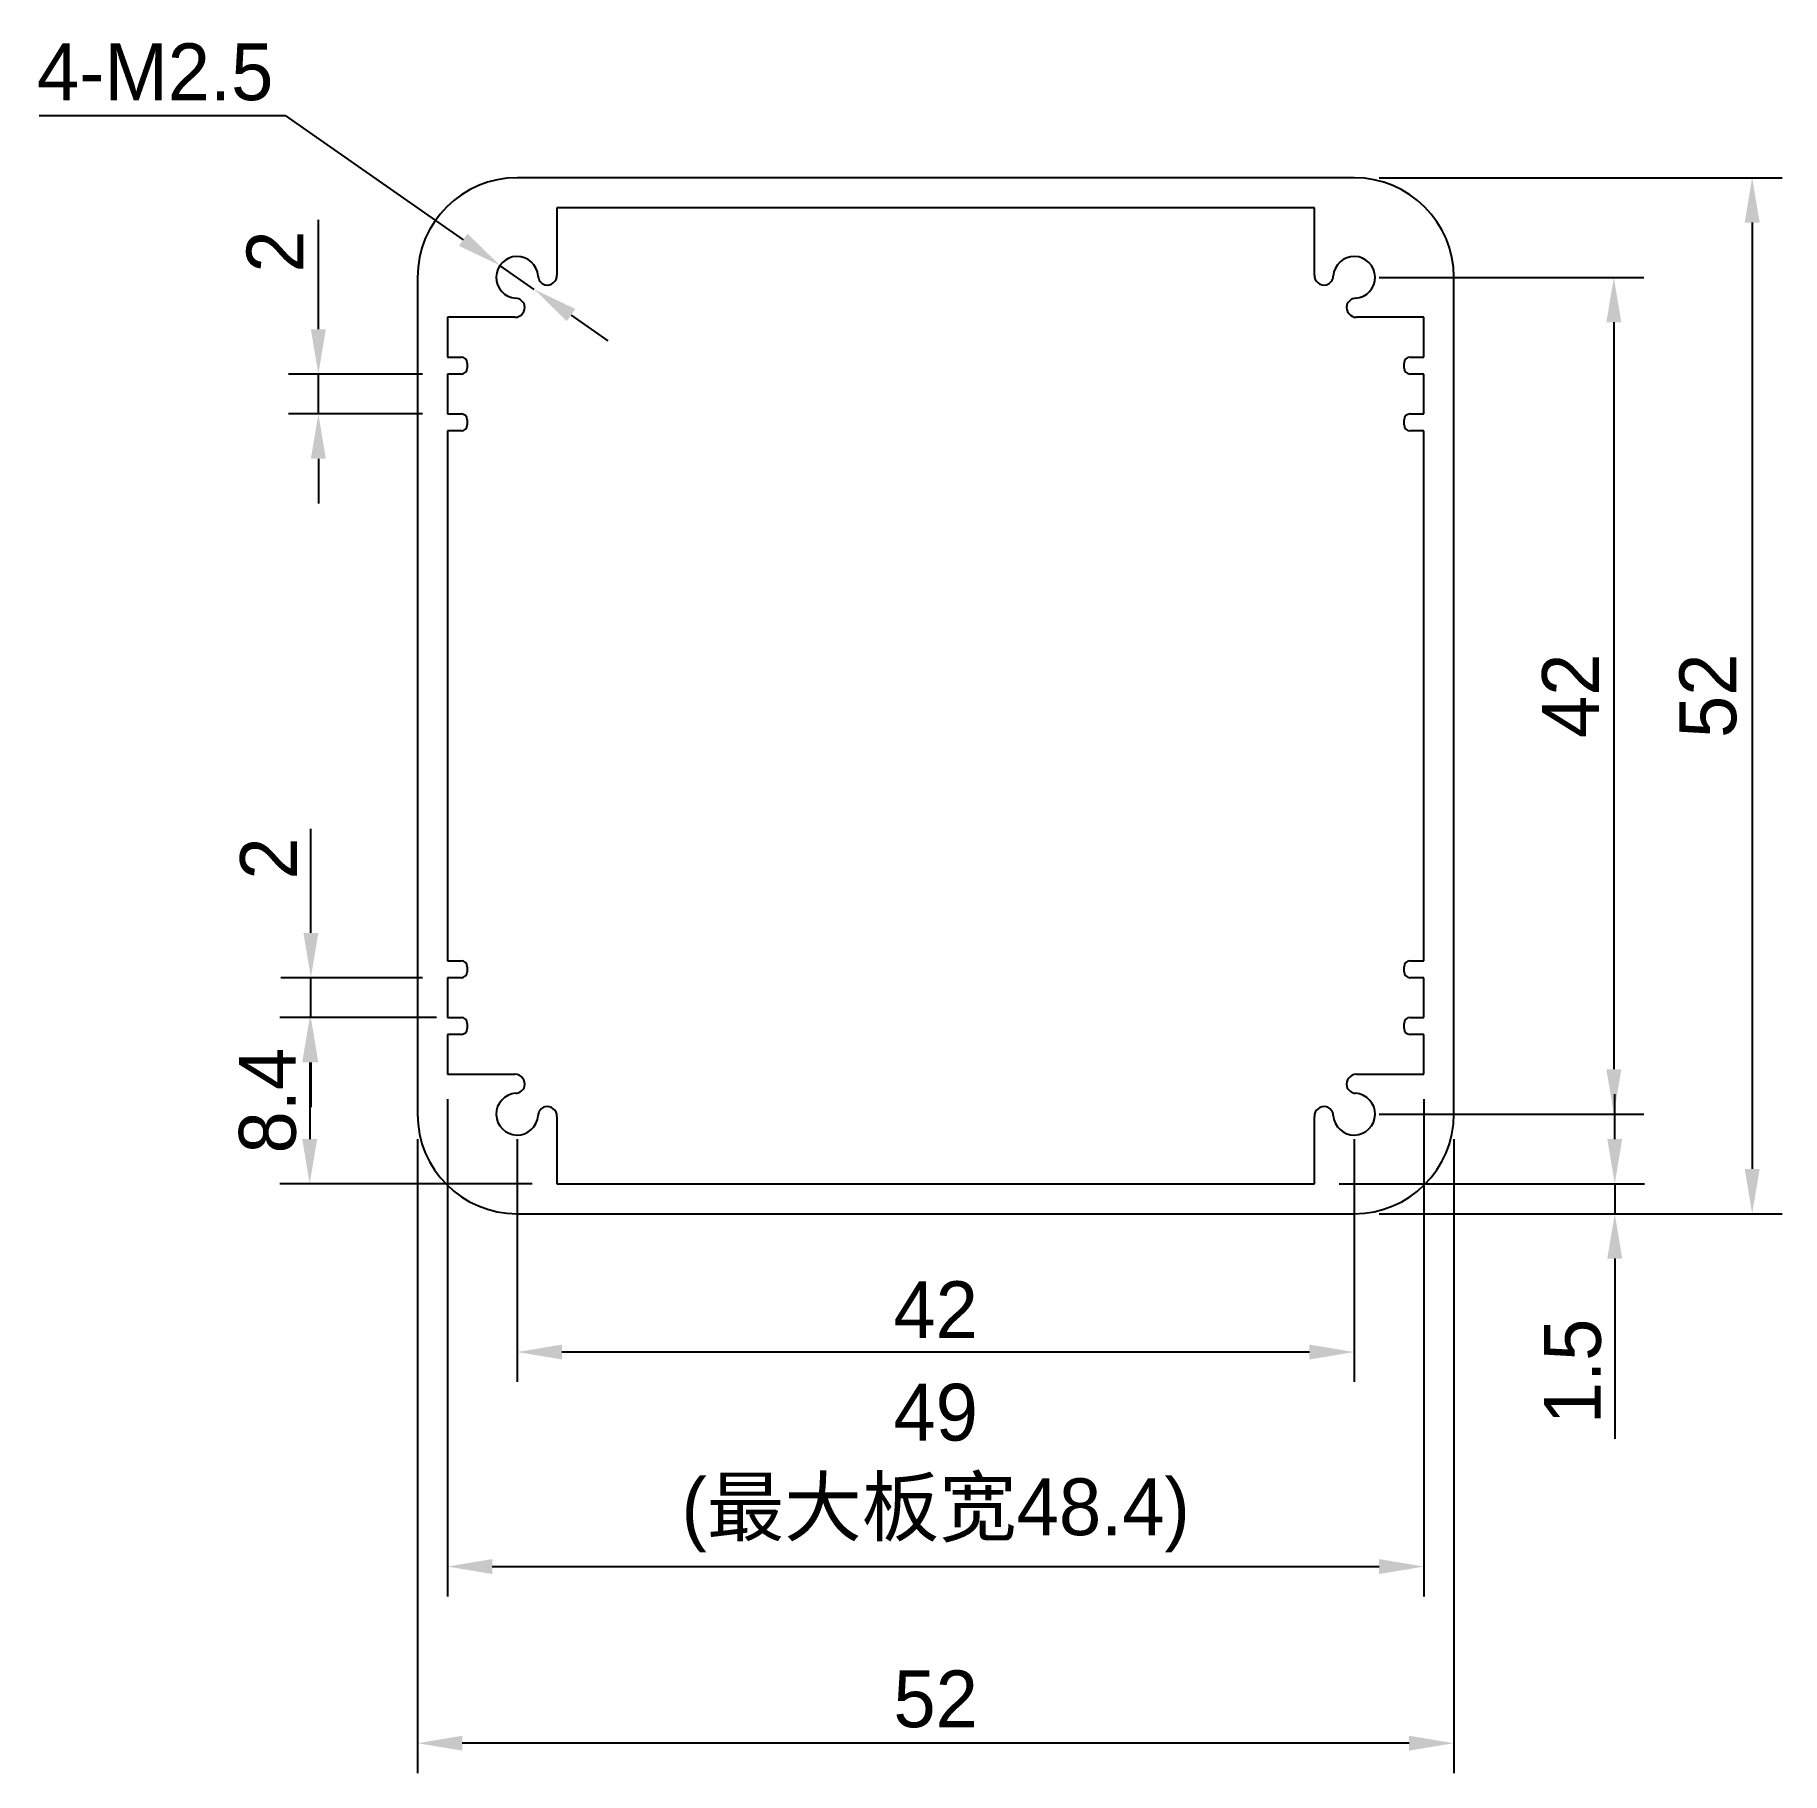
# Model space of a CAD drawing. Header units: millimetres. Extents: x 18710.8 to 18798.5, y -3027.5 to -2940.2.
import ezdxf

# ---------------------------------------------------------------- set-up
doc = ezdxf.new("R2010")
doc.units = ezdxf.units.MM
doc.header["$LTSCALE"] = 0.5
doc.header["$PDMODE"] = 35
for name, color, linetype, lineweight in [('3标注', 30, 'Continuous', 9), ('标注线', 7, 'Continuous', 13), ('粗实线', 7, 'Continuous', 25)]:
    doc.layers.add(name, color=color, linetype=linetype, lineweight=lineweight)
doc.styles.get("Standard").update_dxf_attribs({"font": ''})
doc.styles.get('Standard').set_extended_font_data('思源黑体 Normal')
doc.dimstyles.new('1比1 文字2.85', dxfattribs={"dimtxt": 2.85, "dimasz": 2.25, "dimexe": 1.5, "dimexo": 1.25, "dimgap": 0.7, "dimtad": 1, "dimdec": 1, "dimdsep": 46, "dimtxsty": 'Standard', "dimcen": 1.8, "dimadec": 0, "dimazin": 0, "dimtfac": 1, "dimtdec": 1, "dimtmove": 0, "dimatfit": 3, "dimfxl": 1, "dimarcsym": 0})
doc.dimstyles.new('1比1 文字2.85直径', dxfattribs={"dimtxt": 2.85, "dimasz": 2.25, "dimexe": 1.5, "dimexo": 1.25, "dimgap": 0.7, "dimtad": 1, "dimtih": 1, "dimtoh": 1, "dimdec": 1, "dimdsep": 46, "dimtxsty": 'Standard', "dimcen": 1.8, "dimadec": 0, "dimazin": 0, "dimtfac": 1, "dimtdec": 1, "dimtmove": 0, "dimatfit": 3, "dimfxl": 1, "dimarcsym": 0})

# ---------------------------------------------------------------- blocks, each defined once
blk = doc.blocks.new('*D81')
at = {"layer": 'Defpoints', "color": 0, "ltscale": 0.1}
for p in [(18776.986, -2947.387), (18776.986, -2999.387), (18796.954, -2999.387)]:
    blk.add_point(p, dxfattribs=at)
at = {"layer": '标注线', "color": 0, "lineweight": -2, "ltscale": 0.1}
for p, q in [((18778.236, -2947.387), (18798.454, -2947.387)), ((18796.954, -2949.637), (18796.954, -2997.137)), ((18778.236, -2999.387), (18798.454, -2999.387))]:
    blk.add_line(p, q, dxfattribs=at)
at = {"layer": '标注线', "color": 0, "ltscale": 0.1}
for points in [[(18796.579, -2949.637), (18797.329, -2949.637), (18796.954, -2947.387)], [(18796.579, -2997.137), (18797.329, -2997.137), (18796.954, -2999.387)]]:
    blk.add_solid(points, dxfattribs=at)
at = {"layer": '标注线', "color": 0, "ltscale": 0.1, "insert": (18793.303, -2973.387), "char_height": 2.85, "attachment_point": 2, "rotation": 90}
blk.add_mtext('52', dxfattribs=at)
blk = doc.blocks.new('*D82')
at = {"layer": 'Defpoints', "color": 0, "ltscale": 0.1}
for p in [(18729.986, -2994.387), (18781.986, -2994.387), (18729.986, -3025.962)]:
    blk.add_point(p, dxfattribs=at)
at = {"layer": '标注线', "color": 0, "lineweight": -2, "ltscale": 0.1}
for p, q in [((18729.986, -2995.637), (18729.986, -3027.462)), ((18781.986, -2995.637), (18781.986, -3027.462)), ((18779.736, -3025.962), (18732.236, -3025.962))]:
    blk.add_line(p, q, dxfattribs=at)
at = {"layer": '标注线', "color": 0, "ltscale": 0.1}
for points in [[(18732.236, -3025.587), (18732.236, -3026.337), (18729.986, -3025.962)], [(18779.736, -3025.587), (18779.736, -3026.337), (18781.986, -3025.962)]]:
    blk.add_solid(points, dxfattribs=at)
at = {"layer": '标注线', "color": 0, "ltscale": 0.1, "insert": (18755.986, -3022.311), "char_height": 2.85, "attachment_point": 2}
blk.add_mtext('52', dxfattribs=at)
blk = doc.blocks.new('*D83')
at = {"layer": 'Defpoints', "color": 0, "ltscale": 0.1}
for p in [(18734.986, -2994.387), (18776.986, -2994.387), (18734.986, -3006.328)]:
    blk.add_point(p, dxfattribs=at)
at = {"layer": '标注线', "color": 0, "lineweight": -2, "ltscale": 0.1}
for p, q in [((18734.986, -2995.637), (18734.986, -3007.828)), ((18776.986, -2995.637), (18776.986, -3007.828)), ((18774.736, -3006.328), (18737.236, -3006.328))]:
    blk.add_line(p, q, dxfattribs=at)
at = {"layer": '标注线', "color": 0, "ltscale": 0.1}
for points in [[(18737.236, -3005.953), (18737.236, -3006.703), (18734.986, -3006.328)], [(18774.736, -3005.953), (18774.736, -3006.703), (18776.986, -3006.328)]]:
    blk.add_solid(points, dxfattribs=at)
at = {"layer": '标注线', "color": 0, "ltscale": 0.1, "insert": (18755.986, -3002.778), "char_height": 2.85, "attachment_point": 2}
blk.add_mtext('42', dxfattribs=at)
blk = doc.blocks.new('*D84')
at = {"layer": 'Defpoints', "color": 0, "ltscale": 0.1}
for p in [(18776.986, -2952.387), (18776.986, -2994.387), (18790.014, -2994.387)]:
    blk.add_point(p, dxfattribs=at)
at = {"layer": '标注线', "color": 0, "lineweight": -2, "ltscale": 0.1}
for p, q in [((18778.236, -2952.387), (18791.514, -2952.387)), ((18790.014, -2954.637), (18790.014, -2992.137)), ((18778.236, -2994.387), (18791.514, -2994.387))]:
    blk.add_line(p, q, dxfattribs=at)
at = {"layer": '标注线', "color": 0, "ltscale": 0.1}
for points in [[(18789.639, -2954.637), (18790.389, -2954.637), (18790.014, -2952.387)], [(18789.639, -2992.137), (18790.389, -2992.137), (18790.014, -2994.387)]]:
    blk.add_solid(points, dxfattribs=at)
at = {"layer": '标注线', "color": 0, "ltscale": 0.1, "insert": (18786.413, -2973.387), "char_height": 2.85, "attachment_point": 2, "rotation": 90}
blk.add_mtext('42', dxfattribs=at)
blk = doc.blocks.new('*D85')
at = {"layer": 'Defpoints', "color": 0, "ltscale": 0.1}
for p in [(18732.186, -2989.537), (18724.578, -2997.887), (18736.986, -2997.887)]:
    blk.add_point(p, dxfattribs=at)
at = {"layer": '标注线', "color": 0, "lineweight": -2, "ltscale": 0.1}
for p, q in [((18730.936, -2989.537), (18723.078, -2989.537)), ((18724.578, -2991.787), (18724.578, -2995.637)), ((18735.736, -2997.887), (18723.078, -2997.887))]:
    blk.add_line(p, q, dxfattribs=at)
at = {"layer": '标注线', "color": 0, "ltscale": 0.1}
for points in [[(18724.203, -2991.787), (18724.953, -2991.787), (18724.578, -2989.537)], [(18724.203, -2995.637), (18724.953, -2995.637), (18724.578, -2997.887)]]:
    blk.add_solid(points, dxfattribs=at)
at = {"layer": '标注线', "color": 0, "ltscale": 0.1, "insert": (18721.028, -2993.712), "char_height": 2.85, "attachment_point": 2, "rotation": 90}
blk.add_mtext('8.4', dxfattribs=at)
blk = doc.blocks.new('*D86')
at = {"layer": 'Defpoints', "color": 0, "ltscale": 0.1}
for p in [(18724.637, -2987.537), (18731.486, -2987.537), (18731.486, -2989.537)]:
    blk.add_point(p, dxfattribs=at)
at = {"layer": '标注线', "color": 0, "lineweight": -2, "ltscale": 0.1}
for p, q in [((18724.637, -2985.287), (18724.637, -2980.069)), ((18730.236, -2987.537), (18723.137, -2987.537)), ((18724.637, -2989.537), (18724.637, -2987.537)), ((18730.236, -2989.537), (18723.137, -2989.537)), ((18724.637, -2991.787), (18724.637, -2994.037))]:
    blk.add_line(p, q, dxfattribs=at)
at = {"layer": '标注线', "color": 0, "ltscale": 0.1}
for points in [[(18724.262, -2985.287), (18725.012, -2985.287), (18724.637, -2987.537)], [(18724.262, -2991.787), (18725.012, -2991.787), (18724.637, -2989.537)]]:
    blk.add_solid(points, dxfattribs=at)
at = {"layer": '标注线', "color": 0, "ltscale": 0.1, "insert": (18721.087, -2981.553), "char_height": 2.85, "attachment_point": 2, "rotation": 90}
blk.add_mtext('2', dxfattribs=at)
blk = doc.blocks.new('*D87')
at = {"layer": 'Defpoints', "color": 0, "ltscale": 0.1}
for p in [(18774.986, -2997.887), (18776.986, -2999.387), (18790.06, -2999.387)]:
    blk.add_point(p, dxfattribs=at)
at = {"layer": '标注线', "color": 0, "lineweight": -2, "ltscale": 0.1}
for p, q in [((18790.06, -2995.637), (18790.06, -2993.387)), ((18776.236, -2997.887), (18791.56, -2997.887)), ((18790.06, -2997.887), (18790.06, -2999.387)), ((18778.236, -2999.387), (18791.56, -2999.387)), ((18790.06, -3001.637), (18790.06, -3010.685))]:
    blk.add_line(p, q, dxfattribs=at)
at = {"layer": '标注线', "color": 0, "ltscale": 0.1}
for points in [[(18789.685, -2995.637), (18790.435, -2995.637), (18790.06, -2997.887)], [(18789.685, -3001.637), (18790.435, -3001.637), (18790.06, -2999.387)]]:
    blk.add_solid(points, dxfattribs=at)
at = {"layer": '标注线', "color": 0, "ltscale": 0.1, "insert": (18786.51, -3007.301), "char_height": 2.85, "attachment_point": 2, "rotation": 90}
blk.add_mtext('1.5', dxfattribs=at)
blk = doc.blocks.new('*D88')
at = {"layer": 'Defpoints', "color": 0, "ltscale": 0.1}
for p in [(18731.486, -2957.237), (18725.012, -2959.237), (18731.486, -2959.237)]:
    blk.add_point(p, dxfattribs=at)
at = {"layer": '标注线', "color": 0, "lineweight": -2, "ltscale": 0.1}
for p, q in [((18725.012, -2954.987), (18725.012, -2949.495)), ((18730.236, -2957.237), (18723.512, -2957.237)), ((18725.012, -2959.237), (18725.012, -2957.237)), ((18730.236, -2959.237), (18723.512, -2959.237)), ((18725.012, -2961.487), (18725.012, -2963.737))]:
    blk.add_line(p, q, dxfattribs=at)
at = {"layer": '标注线', "color": 0, "ltscale": 0.1}
for points in [[(18724.637, -2954.987), (18725.387, -2954.987), (18725.012, -2957.237)], [(18724.637, -2961.487), (18725.387, -2961.487), (18725.012, -2959.237)]]:
    blk.add_solid(points, dxfattribs=at)
at = {"layer": '标注线', "color": 0, "ltscale": 0.1, "insert": (18721.412, -2951.087), "char_height": 2.85, "attachment_point": 2, "rotation": 90}
blk.add_mtext('2', dxfattribs=at)
blk = doc.blocks.new('*D90')
at = {"layer": 'Defpoints', "color": 0, "ltscale": 0.1}
for p in [(18734.125, -2951.786), (18735.847, -2952.988)]:
    blk.add_point(p, dxfattribs=at)
at = {"layer": '标注线', "color": 0, "lineweight": -2, "ltscale": 0.1}
for p, q in [((18710.999, -2944.262), (18723.345, -2944.262)), ((18723.345, -2944.262), (18732.28, -2950.498)), ((18735.847, -2952.988), (18734.125, -2951.786)), ((18737.692, -2954.275), (18739.537, -2955.563))]:
    blk.add_line(p, q, dxfattribs=at)
at = {"layer": '标注线', "color": 0, "ltscale": 0.1}
for points in [[(18732.495, -2950.19), (18732.066, -2950.806), (18734.125, -2951.786)], [(18737.907, -2953.968), (18737.478, -2954.583), (18735.847, -2952.988)]]:
    blk.add_solid(points, dxfattribs=at)
at = {"layer": '标注线', "color": 0, "ltscale": 0.1, "insert": (18716.822, -2942.086), "char_height": 2.85, "attachment_point": 5}
blk.add_mtext('4-M2.5', dxfattribs=at)
blk = doc.blocks.new('*D91')
at = {"layer": '3标注', "color": 0, "lineweight": -2, "ltscale": 0.1}
for p, q in [((18731.486, -2993.637), (18731.486, -3018.595)), ((18780.486, -2993.637), (18780.486, -3018.595)), ((18733.736, -3017.095), (18778.236, -3017.095))]:
    blk.add_line(p, q, dxfattribs=at)
at = {"layer": '3标注', "color": 0, "ltscale": 0.1}
for points in [[(18733.736, -3016.72), (18733.736, -3017.47), (18731.486, -3017.095)], [(18778.236, -3016.72), (18778.236, -3017.47), (18780.486, -3017.095)]]:
    blk.add_solid(points, dxfattribs=at)
at = {"layer": 'Defpoints', "color": 0, "ltscale": 0.1}
for p in [(18731.486, -2992.387), (18780.486, -2992.387), (18780.486, -3017.095)]:
    blk.add_point(p, dxfattribs=at)
at = {"layer": '3标注', "color": 0, "ltscale": 0.1, "insert": (18755.986, -3012.151), "char_height": 2.85, "attachment_point": 5}
blk.add_mtext('49\\P(最大板宽48.4)', dxfattribs=at)

msp = doc.modelspace()

# ---------------------------------------------------------------- linework, layer by layer
at = {"layer": '粗实线'}
for p, q in [((18776.986, -2947.387), (18734.986, -2947.387)), ((18774.986, -2948.887), (18736.986, -2948.887)), ((18736.986, -2948.887), (18736.986, -2952.271)), ((18774.986, -2952.271), (18774.986, -2948.887)), ((18729.986, -2952.387), (18729.986, -2994.387)), ((18781.986, -2994.387), (18781.986, -2952.387)), ((18734.871, -2954.387), (18731.486, -2954.387)), ((18731.486, -2954.387), (18731.486, -2956.387)), ((18780.486, -2954.387), (18777.102, -2954.387)), ((18780.486, -2956.387), (18780.486, -2954.387)), ((18731.486, -2956.387), (18732.186, -2956.387)), ((18732.486, -2956.687), (18732.486, -2956.937)), ((18779.486, -2956.937), (18779.486, -2956.687)), ((18779.786, -2956.387), (18780.486, -2956.387)), ((18732.186, -2957.237), (18731.486, -2957.237)), ((18731.486, -2957.237), (18731.486, -2959.237)), ((18780.486, -2957.237), (18779.786, -2957.237)), ((18780.486, -2959.237), (18780.486, -2957.237)), ((18731.486, -2959.237), (18732.186, -2959.237)), ((18779.786, -2959.237), (18780.486, -2959.237)), ((18732.186, -2960.087), (18731.486, -2960.087)), ((18731.486, -2960.087), (18731.486, -2986.687)), ((18732.486, -2959.537), (18732.486, -2959.787)), ((18779.486, -2959.787), (18779.486, -2959.537)), ((18780.486, -2960.087), (18779.786, -2960.087)), ((18780.486, -2986.687), (18780.486, -2960.087)), ((18731.486, -2986.687), (18732.186, -2986.687)), ((18732.186, -2987.537), (18731.486, -2987.537)), ((18731.486, -2987.537), (18731.486, -2989.537)), ((18732.486, -2986.987), (18732.486, -2987.237)), ((18779.486, -2987.237), (18779.486, -2986.987)), ((18779.786, -2986.687), (18780.486, -2986.687)), ((18780.486, -2987.537), (18779.786, -2987.537)), ((18780.486, -2989.537), (18780.486, -2987.537)), ((18731.486, -2989.537), (18732.186, -2989.537)), ((18732.486, -2989.837), (18732.486, -2990.087)), ((18779.486, -2990.087), (18779.486, -2989.837)), ((18779.786, -2989.537), (18780.486, -2989.537)), ((18732.186, -2990.387), (18731.486, -2990.387)), ((18731.486, -2990.387), (18731.486, -2992.387)), ((18780.486, -2990.387), (18779.786, -2990.387)), ((18780.486, -2992.387), (18780.486, -2990.387)), ((18731.486, -2992.387), (18734.871, -2992.387)), ((18777.102, -2992.387), (18780.486, -2992.387)), ((18736.986, -2994.502), (18736.986, -2997.887)), ((18774.986, -2997.887), (18774.986, -2994.502)), ((18736.986, -2997.887), (18774.986, -2997.887)), ((18734.986, -2999.387), (18776.986, -2999.387))]:
    msp.add_line(p, q, dxfattribs=at)
for centre, radius, start, end in [((18734.986, -2952.387), 5, 90, 180), ((18776.986, -2952.387), 5, 0, 90), ((18734.986, -2952.387), 1.05, 3.81906, 266.18094), ((18776.986, -2952.387), 1.05, 273.81906, 176.18094), ((18736.533, -2952.283), 0.5, 183.81906, 252.23725), ((18736.486, -2952.271), 0.5, 257.76275, 0), ((18775.486, -2952.271), 0.5, 180, 282.23725), ((18775.44, -2952.283), 0.5, 287.76275, 356.18094), ((18734.871, -2953.887), 0.5, 270, 12.23725), ((18734.883, -2953.933), 0.5, 17.76275, 86.18094), ((18777.102, -2953.887), 0.5, 167.76275, 270), ((18777.089, -2953.933), 0.5, 93.81906, 162.23725), ((18732.186, -2956.687), 0.3, 0, 90), ((18779.786, -2956.687), 0.3, 90, 180), ((18732.186, -2956.937), 0.3, 270, 0), ((18779.786, -2956.937), 0.3, 180, 270), ((18732.186, -2959.537), 0.3, 0, 90), ((18779.786, -2959.537), 0.3, 90, 180), ((18732.186, -2959.787), 0.3, 270, 0), ((18779.786, -2959.787), 0.3, 180, 270), ((18732.186, -2986.987), 0.3, 0, 90), ((18732.186, -2987.237), 0.3, 270, 0), ((18779.786, -2986.987), 0.3, 90, 180), ((18779.786, -2987.237), 0.3, 180, 270), ((18732.186, -2989.837), 0.3, 0, 90), ((18732.186, -2990.087), 0.3, 270, 0), ((18779.786, -2989.837), 0.3, 90, 180), ((18779.786, -2990.087), 0.3, 180, 270), ((18734.871, -2992.887), 0.5, 347.76275, 90), ((18777.102, -2992.887), 0.5, 90, 192.23725), ((18734.986, -2994.387), 1.05, 93.81906, 356.18094), ((18734.883, -2992.84), 0.5, 273.81906, 342.23725), ((18776.986, -2994.387), 1.05, 183.81906, 86.18094), ((18777.089, -2992.84), 0.5, 197.76275, 266.18094), ((18734.986, -2994.387), 5, 180, 270), ((18736.533, -2994.49), 0.5, 107.76275, 176.18094), ((18736.486, -2994.502), 0.5, 0, 102.23725), ((18775.486, -2994.502), 0.5, 77.76275, 180), ((18775.44, -2994.49), 0.5, 3.81906, 72.23725), ((18776.986, -2994.387), 5, 270, 0)]:
    msp.add_arc(centre, radius, start, end, dxfattribs=at)

# ---------------------------------------------------------------- dimensions: what is measured, and where the dimension line sits
at = {"layer": '3标注', "ltscale": 0.1}
dim = msp.add_linear_dim(base=(18780.486, -3017.095), p1=(18731.486, -2992.387), p2=(18780.486, -2992.387), text='<>\\P(最大板宽48.4)', dimstyle='1比1 文字2.85', dxfattribs=at)
dim.commit()
dim.dimension.update_dxf_attribs({"geometry": '*D91', "text_midpoint": (18755.986, -3017.095), "dimtype": 160})
at = {"layer": '标注线', "ltscale": 0.1}
dim = msp.add_diameter_dim_2p(p1=(18735.847, -2952.988), p2=(18734.125, -2951.786), text='4-M2.5', dimstyle='1比1 文字2.85直径', dxfattribs=at)
dim.commit()
dim.dimension.update_dxf_attribs({"geometry": '*D90', "text_midpoint": (18716.822, -2944.262), "dimtype": 163})
for base, p1, p2, picture, middle in [((18796.954, -2999.387), (18776.986, -2947.387), (18776.986, -2999.387), '*D81', (18796.954, -2973.387)), ((18725.012, -2959.237), (18731.486, -2957.237), (18731.486, -2959.237), '*D88', (18725.012, -2951.087)), ((18790.014, -2994.387), (18776.986, -2952.387), (18776.986, -2994.387), '*D84', (18790.014, -2973.387)), ((18724.637, -2987.537), (18731.486, -2989.537), (18731.486, -2987.537), '*D86', (18724.637, -2981.553)), ((18724.57767587, -2997.886689773), (18732.186244975, -2989.536689773), (18736.986244975, -2997.886689773), '*D85', (18724.57767587, -2993.711689773)), ((18790.06, -2999.387), (18774.986, -2997.887), (18776.986, -2999.387), '*D87', (18790.06, -3007.301))]:
    dim = msp.add_linear_dim(base=base, p1=p1, p2=p2, angle=90, dimstyle='1比1 文字2.85', dxfattribs=at)
    dim.commit()
    dim.dimension.update_dxf_attribs({"geometry": picture, "text_midpoint": middle, "dimtype": 160})
for base, p1, p2, picture, middle in [((18729.986, -3025.962), (18781.986, -2994.387), (18729.986, -2994.387), '*D82', (18755.986, -3025.962)), ((18734.986, -3006.328), (18776.986, -2994.387), (18734.986, -2994.387), '*D83', (18755.986, -3006.328))]:
    dim = msp.add_linear_dim(base=base, p1=p1, p2=p2, dimstyle='1比1 文字2.85', dxfattribs=at)
    dim.commit()
    dim.dimension.update_dxf_attribs({"geometry": picture, "text_midpoint": middle, "dimtype": 160})

doc.saveas('drawing.dxf')
